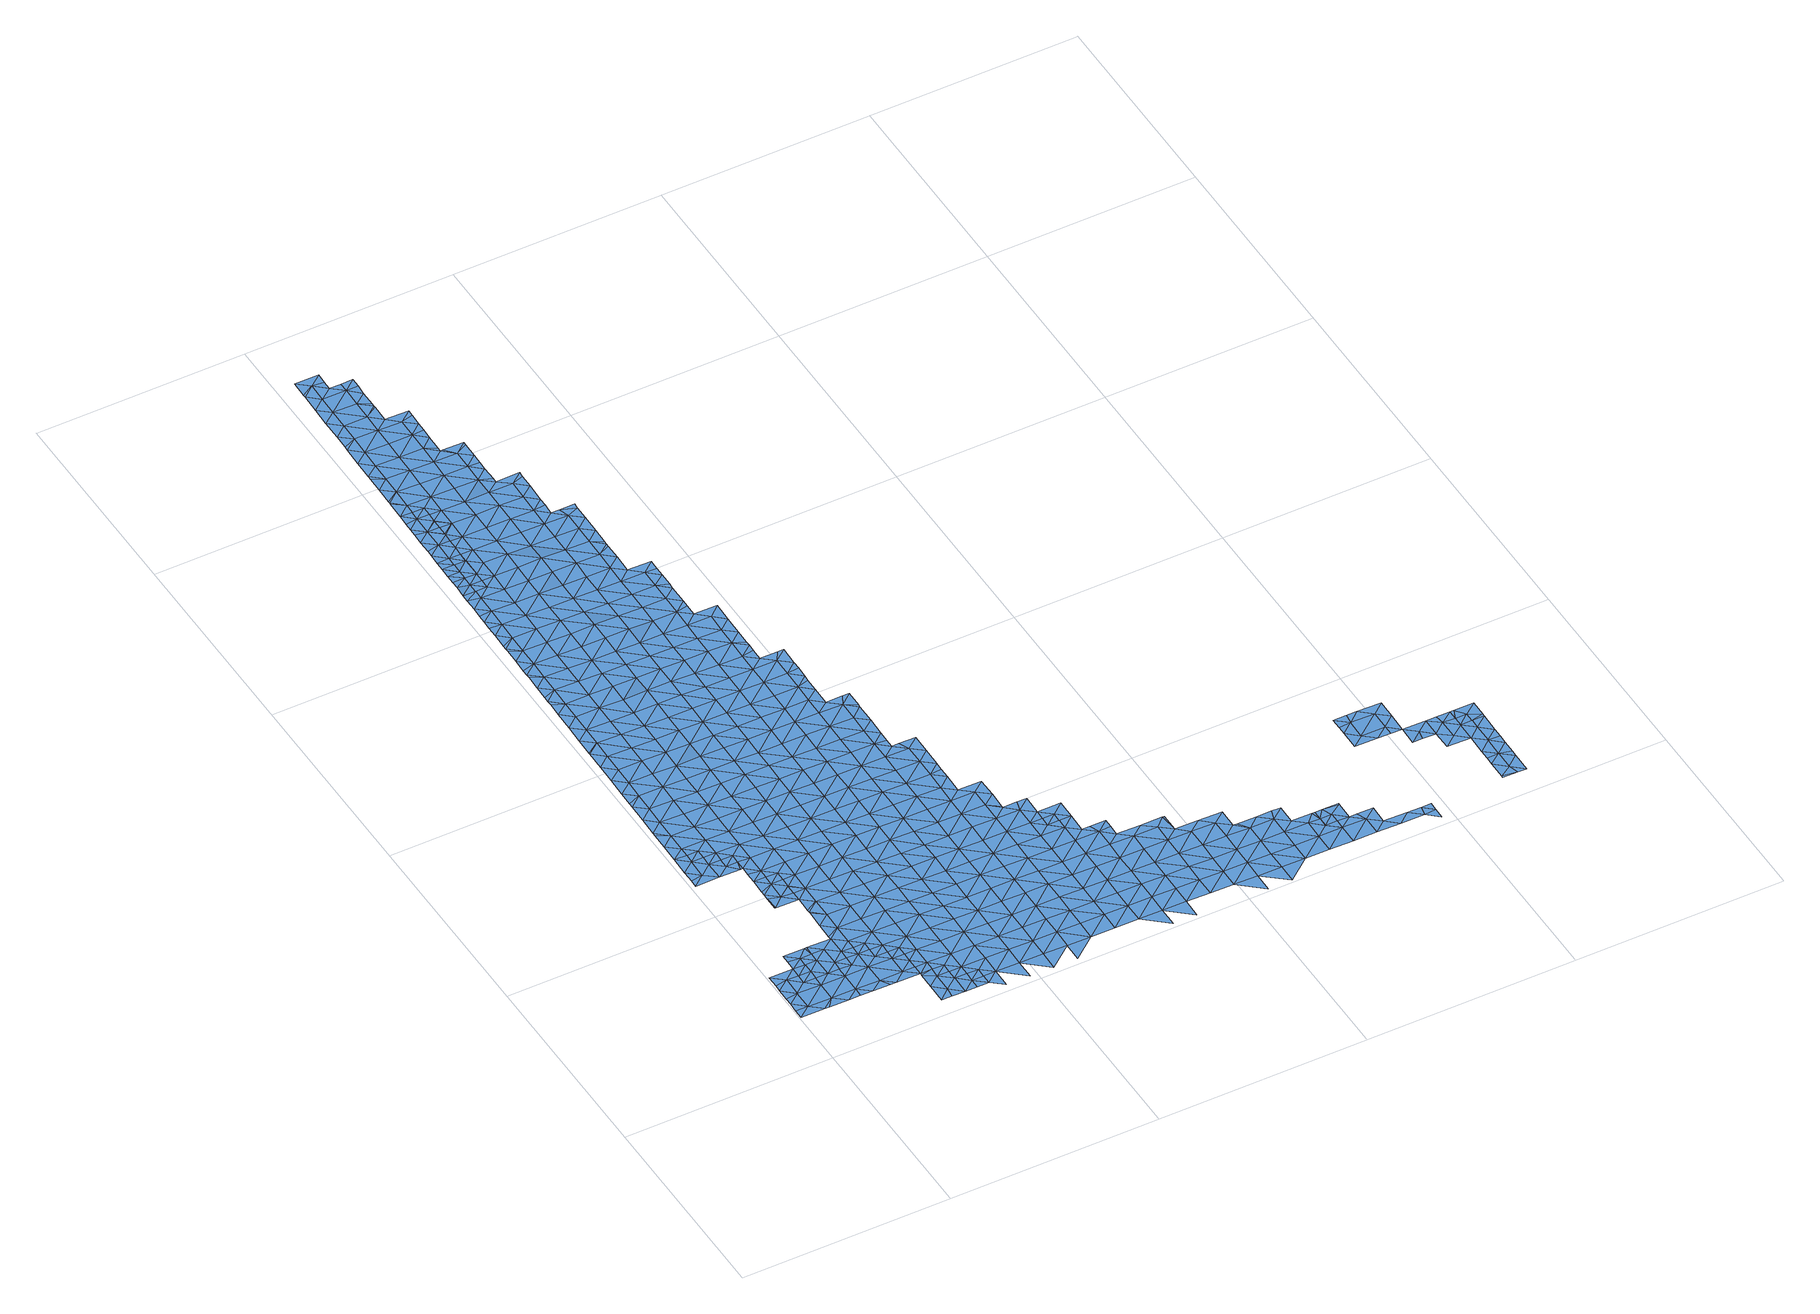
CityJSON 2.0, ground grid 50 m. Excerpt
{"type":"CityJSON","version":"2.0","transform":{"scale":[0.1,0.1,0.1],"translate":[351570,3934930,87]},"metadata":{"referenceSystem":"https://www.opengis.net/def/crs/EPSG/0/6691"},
"CityObjects":{
"waterbody1":{"type":"WaterBody","attributes":{"name":"3","class":"1140","function":"1","WaterBodyRiverFloodingRiskAttribute.description":"2","WaterBodyRiverFloodingRiskAttribute.rankOrg":"2","WaterBodyRiverFloodingRiskAttribute.adminType":"2","WaterBodyRiverFloodingRiskAttribute.scale":"L2"},"geometry":[{"type":"MultiSurface","lod":"1","boundaries":[[[0,1,2]],[[3,1,0]],[[2,4,5]],[[4,2,1]],[[3,6,1]],[[7,4,1]],[[7,1,6]],[[8,7,6]],[[8,6,9]],[[10,11,7]],[[8,10,7]],[[10,12,11]],[[9,13,8]],[[14,15,16]],[[10,17,12]],[[18,19,8]],[[8,13,18]],[[10,8,19]],[[16,20,14]],[[21,22,15]],[[22,21,23]],[[21,15,14]],[[17,10,19]],[[20,24,14]],[[21,25,23]],[[26,23,25]],[[27,21,14]],[[19,28,17]],[[29,30,26]],[[27,14,24]],[[28,19,31]],[[32,33,34]],[[17,35,36]],[[24,32,34]],[[33,37,34]],[[26,25,29]],[[30,38,39]],[[29,38,30]],[[40,36,35]],[[17,28,35]],[[27,24,34]],[[31,41,28]],[[37,42,34]],[[43,39,38]],[[44,45,46]],[[25,21,47]],[[40,48,49]],[[47,21,27]],[[49,48,50]],[[46,45,51]],[[40,35,48]],[[25,52,29]],[[53,54,50]],[[45,44,55]],[[28,56,35]],[[57,43,58]],[[59,60,61]],[[48,53,50]],[[43,38,58]],[[56,28,41]],[[61,62,59]],[[63,25,47]],[[64,65,57]],[[66,34,42]],[[59,62,67]],[[56,41,60]],[[68,51,45]],[[69,51,68]],[[70,54,53]],[[29,71,38]],[[42,69,68]],[[64,57,58]],[[55,72,45]],[[27,34,66]],[[52,25,63]],[[52,71,29]],[[56,73,35]],[[56,60,59]],[[74,75,76]],[[38,71,58]],[[74,70,75]],[[76,75,77]],[[64,78,65]],[[66,42,68]],[[67,79,59]],[[65,78,80]],[[70,53,75]],[[48,81,53]],[[47,27,82]],[[83,84,85]],[[86,68,45]],[[83,87,84]],[[88,89,80]],[[48,35,81]],[[82,27,66]],[[90,45,72]],[[84,87,91]],[[92,77,93]],[[94,56,59]],[[89,88,95]],[[77,75,93]],[[58,96,64]],[[72,92,93]],[[84,97,85]],[[90,86,45]],[[88,80,78]],[[35,73,81]],[[53,98,75]],[[99,52,63]],[[100,97,79]],[[94,59,79]],[[100,85,97]],[[101,47,82]],[[102,103,95]],[[90,72,93]],[[64,96,78]],[[91,104,84]],[[63,47,99]],[[88,102,95]],[[58,71,105]],[[66,68,86]],[[106,82,66]],[[98,53,81]],[[99,47,101]],[[56,107,73]],[[96,58,105]],[[108,88,78]],[[52,109,71]],[[79,97,94]],[[102,110,103]],[[104,111,84]],[[96,108,78]],[[112,113,114]],[[115,81,73]],[[116,113,104]],[[117,103,110]],[[116,114,113]],[[56,94,118]],[[106,66,86]],[[119,101,82]],[[75,98,120]],[[121,102,88]],[[93,75,122]],[[109,52,99]],[[93,123,90]],[[124,125,117]],[[97,84,111]],[[109,126,71]],[[107,115,73]],[[113,111,104]],[[108,121,88]],[[97,127,94]],[[124,128,125]],[[56,118,107]],[[124,117,110]],[[75,120,122]],[[90,123,86]],[[129,82,106]],[[130,96,105]],[[112,131,113]],[[132,110,102]],[[105,71,133]],[[134,135,136]],[[98,81,115]],[[119,82,129]],[[136,128,134]],[[99,101,119]],[[97,111,127]],[[127,137,94]],[[93,122,123]],[[94,138,118]],[[86,139,106]],[[98,140,120]],[[128,124,134]],[[141,109,99]],[[132,124,110]],[[123,139,86]],[[71,126,133]],[[96,130,108]],[[142,102,121]],[[137,138,94]],[[143,144,145]],[[135,146,147]],[[148,140,98]],[[118,138,107]],[[149,113,131]],[[148,98,115]],[[113,150,111]],[[151,145,144]],[[146,135,134]],[[152,129,106]],[[153,121,108]],[[154,99,119]],[[131,151,144]],[[132,102,142]],[[155,134,124]],[[156,147,146]],[[139,157,106]],[[105,133,130]],[[158,159,156]],[[149,150,113]],[[109,160,126]],[[161,115,107]],[[144,149,131]],[[162,127,111]],[[157,152,106]],[[159,158,163]],[[141,99,154]],[[141,160,109]],[[158,156,146]],[[164,119,129]],[[122,120,165]],[[122,166,123]],[[126,160,133]],[[150,162,111]],[[121,167,142]],[[155,124,132]],[[108,130,153]],[[153,167,121]],[[166,139,123]],[[161,107,138]],[[155,168,134]],[[120,140,165]],[[169,170,171]],[[169,163,158]],[[115,172,148]],[[171,163,169]],[[146,134,168]],[[170,173,174]],[[137,127,162]],[[133,175,130]],[[172,140,148]],[[169,173,170]],[[176,177,144]],[[178,115,161]],[[144,179,149]],[[164,129,152]],[[154,119,164]],[[162,180,137]],[[122,165,166]],[[181,141,154]],[[132,142,182]],[[183,174,173]],[[139,184,157]],[[185,153,130]],[[158,146,186]],[[179,150,149]],[[182,142,167]],[[138,137,180]],[[187,188,183]],[[189,155,132]],[[190,161,138]],[[133,160,191]],[[186,146,168]],[[172,115,178]],[[192,169,158]],[[193,165,140]],[[173,187,183]],[[187,194,188]],[[195,181,154]],[[181,160,141]],[[175,133,191]],[[139,166,196]],[[179,144,177]],[[197,162,150]],[[154,164,195]],[[198,132,182]],[[199,200,194]],[[201,168,155]],[[202,158,186]],[[152,157,184]],[[199,203,200]],[[179,197,150]],[[193,140,172]],[[138,180,190]],[[139,196,184]],[[167,153,185]],[[199,194,187]],[[189,132,198]],[[160,204,191]],[[189,201,155]],[[130,175,185]],[[192,205,169]],[[181,204,160]],[[178,161,206]],[[158,202,192]],[[167,207,182]],[[173,205,187]],[[203,208,209]],[[206,161,190]],[[199,208,203]],[[168,210,186]],[[173,169,205]],[[206,211,178]],[[212,207,167]],[[165,193,213]],[[166,165,214]],[[209,215,216]],[[152,184,217]],[[164,152,218]],[[191,219,175]],[[220,179,177]],[[172,178,211]],[[221,193,172]],[[167,185,212]],[[222,162,197]],[[196,166,214]],[[187,223,199]],[[224,225,177]],[[218,152,217]],[[226,181,195]],[[180,162,227]],[[165,213,214]],[[215,209,208]],[[205,223,187]],[[196,228,184]],[[214,228,196]],[[229,185,175]],[[202,186,210]],[[220,197,179]],[[195,164,226]],[[190,180,227]],[[230,189,198]],[[231,206,190]],[[191,204,232]],[[233,208,199]],[[168,201,210]],[[162,222,227]],[[198,182,234]],[[221,172,211]],[[210,235,202]],[[226,164,218]],[[202,236,192]],[[237,204,181]],[[238,239,240]],[[240,241,242]],[[219,191,232]],[[229,212,185]],[[193,243,213]],[[234,182,207]],[[208,244,215]],[[230,201,189]],[[220,177,225]],[[235,236,202]],[[226,237,181]],[[238,240,242]],[[245,205,192]],[[220,246,197]],[[247,193,221]],[[197,248,222]],[[249,244,208]],[[190,227,231]],[[199,223,233]],[[250,184,228]],[[251,239,238]],[[230,198,234]],[[252,232,204]],[[253,210,201]],[[217,184,254]],[[175,219,229]],[[246,248,197]],[[236,245,192]],[[248,227,222]],[[245,223,205]],[[237,255,204]],[[211,206,256]],[[242,257,238]],[[243,193,247]],[[243,258,213]],[[256,206,231]],[[230,253,201]],[[218,217,254]],[[214,258,228]],[[255,252,204]],[[208,233,249]],[[184,250,254]],[[207,212,259]],[[214,213,258]],[[257,260,238]],[[212,229,259]],[[259,261,207]],[[251,238,260]],[[225,224,262]],[[249,263,244]],[[210,264,235]],[[265,237,226]],[[248,266,227]],[[227,267,231]],[[263,257,268]],[[219,232,252]],[[211,256,269]],[[221,211,270]],[[234,207,261]],[[268,244,263]],[[258,271,228]],[[219,272,229]],[[218,254,273]],[[226,218,265]],[[274,230,234]],[[275,246,220]],[[247,221,270]],[[260,257,276]],[[277,223,245]],[[278,276,257]],[[279,249,233]],[[210,253,280]],[[220,225,281]],[[211,269,270]],[[265,218,273]],[[233,223,282]],[[237,283,255]],[[278,257,263]],[[274,253,230]],[[250,228,284]],[[285,259,229]],[[265,283,237]],[[286,234,261]],[[267,287,231]],[[287,269,256]],[[219,252,272]],[[225,262,281]],[[210,280,264]],[[288,248,246]],[[243,247,289]],[[236,290,245]],[[227,266,267]],[[223,277,282]],[[291,263,249]],[[289,247,270]],[[236,235,290]],[[278,292,276]],[[293,294,295]],[[296,258,243]],[[256,231,287]],[[228,271,284]],[[285,261,259]],[[289,297,243]],[[274,234,286]],[[298,252,255]],[[299,276,292]],[[254,250,300]],[[301,229,272]],[[254,302,273]],[[290,235,264]],[[294,293,303]],[[279,233,282]],[[304,299,292]],[[253,305,280]],[[220,281,275]],[[306,266,248]],[[293,295,307]],[[297,296,243]],[[245,308,277]],[[309,310,303]],[[274,305,253]],[[300,250,284]],[[311,278,263]],[[269,312,270]],[[293,309,303]],[[313,314,315]],[[310,309,316]],[[252,298,272]],[[313,304,292]],[[315,304,313]],[[229,301,285]],[[288,246,275]],[[255,283,317]],[[262,318,281]],[[291,249,279]],[[291,311,263]],[[312,289,270]],[[319,320,314]],[[285,321,261]],[[308,245,290]],[[271,258,296]],[[277,322,282]],[[262,323,318]],[[324,269,287]],[[305,325,280]],[[307,326,293]],[[302,254,300]],[[280,327,264]],[[278,311,292]],[[328,283,265]],[[266,329,267]],[[298,255,317]],[[319,330,331]],[[286,261,321]],[[272,332,301]],[[325,327,280]],[[319,314,313]],[[331,320,319]],[[265,273,328]],[[333,334,335]],[[336,274,286]],[[298,332,272]],[[333,316,334]],[[337,297,289]],[[248,288,306]],[[338,313,292]],[[316,309,334]],[[339,330,319]],[[340,279,282]],[[318,341,281]],[[269,324,312]],[[342,309,293]],[[277,308,322]],[[322,343,282]],[[284,344,300]],[[273,302,328]],[[345,326,346]],[[347,336,286]],[[271,296,348]],[[336,305,274]],[[284,271,344]],[[335,349,350]],[[342,293,326]],[[351,285,301]],[[290,264,327]],[[352,288,275]],[[345,339,319]],[[346,339,345]],[[347,286,321]],[[329,266,306]],[[287,267,329]],[[353,324,287]],[[335,334,349]],[[275,281,352]],[[337,289,312]],[[338,292,311]],[[297,354,296]],[[355,319,313]],[[329,356,287]],[[271,348,344]],[[357,358,350]],[[359,283,328]],[[349,357,350]],[[342,360,309]],[[309,361,334]],[[308,290,362]],[[342,326,345]],[[317,283,363]],[[340,282,343]],[[305,364,325]],[[340,365,279]],[[301,332,366]],[[281,341,352]],[[365,311,291]],[[308,367,322]],[[355,345,319]],[[336,364,305]],[[324,353,312]],[[360,361,309]],[[290,327,362]],[[354,297,337]],[[362,367,308]],[[288,368,306]],[[369,313,338]],[[363,283,359]],[[370,348,296]],[[291,279,365]],[[351,301,366]],[[321,285,351]],[[334,361,349]],[[371,332,298]],[[300,344,372]],[[302,300,373]],[[374,368,288]],[[375,376,377]],[[321,378,347]],[[298,317,379]],[[375,358,376]],[[374,288,352]],[[351,378,321]],[[306,368,329]],[[355,313,369]],[[370,344,348]],[[287,356,353]],[[380,342,345]],[[318,381,341]],[[358,357,376]],[[328,302,373]],[[311,382,338]],[[300,372,373]],[[365,382,311]],[[383,384,377]],[[296,354,385]],[[317,363,379]],[[355,380,345]],[[361,386,349]],[[387,388,312]],[[327,389,362]],[[390,322,367]],[[370,296,385]],[[347,391,336]],[[392,356,329]],[[325,364,393]],[[327,325,389]],[[394,354,337]],[[377,376,383]],[[359,328,395]],[[357,349,386]],[[343,322,396]],[[371,298,379]],[[343,397,340]],[[366,332,371]],[[312,353,387]],[[398,360,342]],[[337,312,388]],[[382,399,338]],[[400,401,384]],[[402,363,359]],[[381,318,403]],[[380,404,342]],[[352,341,381]],[[405,351,366]],[[406,374,352]],[[328,373,395]],[[396,322,390]],[[336,391,364]],[[325,393,389]],[[362,407,367]],[[347,378,408]],[[409,329,368]],[[356,392,353]],[[372,344,410]],[[404,398,342]],[[384,383,400]],[[411,355,369]],[[402,379,363]],[[410,344,370]],[[412,359,395]],[[369,338,413]],[[354,414,385]],[[391,347,408]],[[415,393,364]],[[410,416,372]],[[417,366,371]],[[400,418,401]],[[419,378,351]],[[420,368,374]],[[421,390,367]],[[357,386,422]],[[376,357,423]],[[365,340,397]],[[424,382,365]],[[407,362,389]],[[413,338,399]],[[329,409,392]],[[411,380,355]],[[391,415,364]],[[343,396,397]],[[373,372,416]],[[352,381,406]],[[425,401,418]],[[361,360,398]],[[337,388,394]],[[426,386,361]],[[402,359,412]],[[385,414,370]],[[383,376,423]],[[419,408,378]],[[357,422,423]],[[427,371,379]],[[416,428,373]],[[366,417,405]],[[373,429,395]],[[402,430,379]],[[420,374,406]],[[431,425,432]],[[411,369,413]],[[403,433,381]],[[424,365,397]],[[367,407,421]],[[420,434,368]],[[354,394,414]],[[435,431,432]],[[425,418,432]],[[353,392,436]],[[437,404,380]],[[400,383,438]],[[387,353,439]],[[424,440,382]],[[387,441,388]],[[419,351,405]],[[414,442,370]],[[411,443,380]],[[438,383,423]],[[444,433,403]],[[361,398,426]],[[409,368,434]],[[445,391,408]],[[446,392,409]],[[439,353,436]],[[371,447,417]],[[440,448,382]],[[410,370,442]],[[396,449,397]],[[443,437,380]],[[393,415,450]],[[437,398,404]],[[389,393,451]],[[388,441,394]],[[412,395,429]],[[390,421,452]],[[396,390,449]],[[427,379,430]],[[427,447,371]],[[373,428,429]],[[399,382,448]],[[453,445,408]],[[445,415,391]],[[442,454,410]],[[410,455,416]],[[406,381,433]],[[417,447,405]],[[407,389,451]],[[432,418,456]],[[386,426,457]],[[453,408,419]],[[422,386,458]],[[449,390,452]],[[459,424,397]],[[400,438,460]],[[393,450,451]],[[441,387,439]],[[418,400,461]],[[462,420,406]],[[413,399,448]],[[463,411,413]],[[392,464,436]],[[435,432,465]],[[433,466,406]],[[467,426,398]],[[423,468,438]],[[402,412,469]],[[409,434,446]],[[423,422,458]],[[446,464,392]],[[416,455,428]],[[470,432,456]],[[469,412,429]],[[386,457,458]],[[471,450,415]],[[437,467,398]],[[400,460,461]],[[472,468,423]],[[421,407,473]],[[474,452,421]],[[469,475,402]],[[456,418,461]],[[465,432,470]],[[476,457,426]],[[477,439,436]],[[447,478,405]],[[473,407,451]],[[405,479,419]],[[480,427,430]],[[481,443,411]],[[445,471,415]],[[459,397,449]],[[482,440,424]],[[483,394,441]],[[463,413,448]],[[442,414,484]],[[410,454,455]],[[419,485,453]],[[429,428,486]],[[487,438,468]],[[478,479,405]],[[414,394,488]],[[450,489,451]],[[463,481,411]],[[490,486,428]],[[472,423,458]],[[461,491,456]],[[460,438,492]],[[462,406,466]],[[493,480,430]],[[462,494,420]],[[495,437,443]],[[430,402,493]],[[492,438,487]],[[442,496,454]],[[474,421,473]],[[497,447,427]],[[498,461,460]],[[449,452,499]],[[500,501,444]],[[477,436,464]],[[429,502,469]],[[471,503,450]],[[444,504,433]],[[505,445,453]],[[506,441,439]],[[507,429,486]],[[508,457,476]],[[509,498,460]],[[434,420,494]],[[394,483,488]],[[434,510,446]],[[509,460,492]],[[493,402,475]],[[424,459,511]],[[484,414,488]],[[512,426,467]],[[442,484,496]],[[513,495,443]],[[419,479,485]],[[497,427,480]],[[514,453,485]],[[458,457,515]],[[499,516,449]],[[481,513,443]],[[476,426,512]],[[501,504,444]],[[450,503,489]],[[428,455,490]],[[429,507,502]],[[457,508,515]],[[517,451,489]],[[441,518,483]],[[519,475,469]],[[482,424,511]],[[520,491,461]],[[505,453,514]],[[521,522,437]],[[473,451,523]],[[472,524,468]],[[502,519,469]],[[454,525,455]],[[521,437,495]],[[526,478,447]],[[459,449,516]],[[490,527,486]],[[528,454,496]],[[529,439,477]],[[499,452,530]],[[531,532,458]],[[458,532,472]],[[533,471,445]],[[451,517,523]],[[463,448,534]],[[452,474,530]],[[531,458,515]],[[535,520,461]],[[536,476,512]],[[537,474,473]],[[538,534,448]],[[467,437,522]],[[535,461,498]],[[539,447,497]],[[448,440,538]],[[540,445,505]],[[541,511,459]],[[516,542,459]],[[543,488,483]],[[454,528,525]],[[544,481,463]],[[534,545,463]],[[510,434,494]],[[533,445,540]],[[546,483,518]],[[526,447,539]],[[506,439,529]],[[545,544,463]],[[441,506,518]],[[538,440,482]],[[532,547,472]],[[548,484,488]],[[519,549,475]],[[550,551,467]],[[552,480,493]],[[467,551,512]],[[512,553,536]],[[473,523,537]],[[550,467,522]],[[466,433,554]],[[475,549,493]],[[555,485,479]],[[547,524,472]],[[464,446,556]],[[483,546,543]],[[541,459,542]],[[490,455,557]],[[490,558,527]],[[559,478,526]],[[471,560,503]],[[455,525,557]],[[561,562,474]],[[563,489,503]],[[554,433,504]],[[474,562,530]],[[462,466,554]],[[560,471,533]],[[479,478,564]],[[543,548,488]],[[474,537,561]],[[565,511,541]],[[556,446,510]],[[544,566,481]],[[564,478,559]],[[551,567,512]],[[481,566,513]],[[568,511,565]],[[569,495,513]],[[529,477,570]],[[567,553,512]],[[506,571,518]],[[482,511,568]],[[554,572,462]],[[573,555,479]],[[493,549,574]],[[462,575,494]],[[558,490,557]],[[534,538,576]],[[477,464,577]],[[560,563,503]],[[493,578,552]],[[499,530,579]],[[578,493,574]],[[580,538,482]],[[573,479,564]],[[581,579,530]],[[572,575,462]],[[575,510,494]],[[581,530,562]],[[582,583,529]],[[577,464,556]],[[584,504,501]],[[585,569,513]],[[529,570,582]],[[585,513,566]],[[506,529,583]],[[570,477,577]],[[586,576,538]],[[482,568,580]],[[570,577,587]],[[588,571,506]],[[580,586,538]],[[583,588,506]],[[589,556,510]],[[501,590,591]],[[592,587,577]],[[576,586,593]],[[584,501,591]],[[594,572,554]],[[595,510,575]],[[577,556,596]],[[554,504,594]],[[597,592,577]],[[594,504,584]],[[589,510,595]],[[596,556,589]],[[577,596,597]],[[572,598,575]],[[599,584,591]],[[600,595,575]],[[596,589,601]],[[572,594,602]],[[603,589,595]],[[584,599,594]],[[572,602,598]],[[600,603,595]],[[599,591,604]],[[605,602,594]],[[600,575,598]],[[601,589,606]],[[607,589,603]],[[599,605,594]],[[589,607,606]],[[608,598,602]],[[608,600,598]],[[609,599,604]],[[602,605,610]],[[603,600,611]],[[612,609,604]],[[608,602,610]],[[599,609,605]],[[600,613,611]],[[605,614,610]],[[613,600,608]],[[609,614,605]],[[615,609,612]],[[613,608,616]],[[617,618,612]],[[619,616,608]],[[610,614,620]],[[608,610,619]],[[611,613,621]],[[616,621,613]],[[618,615,612]],[[619,610,620]],[[609,622,614]],[[623,621,616]],[[619,624,616]],[[620,614,622]],[[609,615,622]],[[620,625,619]],[[626,615,618]],[[627,625,620]],[[627,620,622]],[[619,625,624]],[[618,628,626]],[[629,630,615]],[[615,626,629]],[[622,615,630]],[[625,631,624]],[[627,632,625]],[[630,633,622]],[[628,634,626]],[[627,622,633]],[[632,631,625]],[[634,629,626]],[[627,633,632]],[[632,633,635]],[[629,636,630]],[[637,635,633]],[[629,634,636]],[[630,636,638]],[[633,630,639]],[[630,638,639]],[[637,633,639]],[[636,634,640]],[[637,639,641]],[[638,636,640]],[[634,642,640]],[[639,638,643]],[[640,644,638]],[[641,639,645]],[[643,638,644]],[[639,643,645]],[[642,646,640]],[[647,646,642]],[[644,640,648]],[[643,644,649]],[[648,650,644]],[[650,649,644]],[[648,640,646]],[[648,646,651]],[[649,650,652]],[[653,651,646]],[[654,646,647]],[[653,646,655]],[[646,654,655]],[[647,656,654]],[[654,657,655]],[[654,656,658]],[[654,659,657]],[[658,656,660]],[[654,658,659]],[[660,661,658]],[[662,661,660]],[[662,663,661]],[[664,663,662]],[[665,664,662]],[[666,663,664]]]}]},
"waterbody2":{"type":"WaterBody","attributes":{"name":"3","class":"1140","function":"1","WaterBodyRiverFloodingRiskAttribute.description":"2","WaterBodyRiverFloodingRiskAttribute.rankOrg":"1","WaterBodyRiverFloodingRiskAttribute.adminType":"2","WaterBodyRiverFloodingRiskAttribute.scale":"L2"},"geometry":[{"type":"MultiSurface","lod":"1","boundaries":[[[5,667,668]],[[669,11,12]],[[11,669,667]],[[11,667,7]],[[4,7,667]],[[667,669,670]],[[670,668,667]],[[5,4,667]]]}]},
"waterbody3":{"type":"WaterBody","attributes":{"name":"3","class":"1140","function":"1","WaterBodyRiverFloodingRiskAttribute.description":"2","WaterBodyRiverFloodingRiskAttribute.rankOrg":"1","WaterBodyRiverFloodingRiskAttribute.adminType":"2","WaterBodyRiverFloodingRiskAttribute.scale":"L2"},"geometry":[{"type":"MultiSurface","lod":"1","boundaries":[[[671,672,673]],[[673,672,674]],[[673,675,676]],[[675,673,674]],[[677,678,679]],[[680,678,677]],[[678,680,681]],[[682,683,684]],[[685,686,687]],[[686,685,672]],[[685,688,672]],[[100,79,689]],[[677,679,690]],[[18,13,691]],[[690,679,692]],[[687,686,682]],[[6,3,693]],[[13,694,671]],[[61,691,62]],[[67,62,689]],[[673,695,671]],[[85,100,689]],[[695,673,676]],[[67,689,79]],[[671,694,672]],[[41,31,60]],[[676,87,695]],[[83,695,87]],[[85,695,83]],[[695,85,689]],[[695,689,671]],[[671,689,62]],[[31,691,60]],[[691,671,62]],[[691,13,671]],[[13,9,694]],[[9,6,694]],[[6,693,694]],[[694,693,686]],[[686,693,683]],[[683,693,678]],[[693,0,678]],[[3,0,693]],[[0,2,679]],[[2,5,679]],[[61,60,691]],[[674,672,688]],[[694,686,672]],[[682,686,683]],[[696,684,683]],[[683,681,696]],[[678,681,683]],[[0,679,678]],[[5,692,679]],[[19,18,691]],[[31,19,691]]]}]},
"waterbody4":{"type":"WaterBody","attributes":{"name":"3","class":"1140","function":"1","WaterBodyRiverFloodingRiskAttribute.description":"2","WaterBodyRiverFloodingRiskAttribute.rankOrg":"1","WaterBodyRiverFloodingRiskAttribute.adminType":"2","WaterBodyRiverFloodingRiskAttribute.scale":"L2"},"geometry":[{"type":"MultiSurface","lod":"1","boundaries":[[[37,697,42]],[[698,33,699]],[[32,699,33]],[[700,701,698]],[[37,33,697]],[[701,697,33]],[[698,701,33]],[[702,51,69]],[[700,698,703]],[[69,42,697]],[[69,697,702]],[[703,698,704]],[[20,16,699]],[[32,24,699]],[[20,699,24]],[[701,702,697]],[[698,699,704]],[[704,699,16]]]}]},
"waterbody5":{"type":"WaterBody","attributes":{"name":"3","class":"1140","function":"1","WaterBodyRiverFloodingRiskAttribute.description":"2","WaterBodyRiverFloodingRiskAttribute.rankOrg":"1","WaterBodyRiverFloodingRiskAttribute.adminType":"2","WaterBodyRiverFloodingRiskAttribute.scale":"L2"},"geometry":[{"type":"MultiSurface","lod":"1","boundaries":[[[92,705,77]],[[74,706,70]],[[707,70,706]],[[74,76,706]],[[708,706,709]],[[44,710,705]],[[710,709,705]],[[707,708,711]],[[706,708,707]],[[76,77,706]],[[705,706,77]],[[705,709,706]],[[72,55,705]],[[72,705,92]],[[55,44,705]]]}]},
"waterbody6":{"type":"WaterBody","attributes":{"name":"3","class":"1140","function":"1","WaterBodyRiverFloodingRiskAttribute.description":"2","WaterBodyRiverFloodingRiskAttribute.rankOrg":"1","WaterBodyRiverFloodingRiskAttribute.adminType":"2","WaterBodyRiverFloodingRiskAttribute.scale":"L2"},"geometry":[{"type":"MultiSurface","lod":"1","boundaries":[[[712,713,714]],[[114,714,713]],[[715,714,114]],[[114,116,715]],[[716,714,715]],[[104,91,715]],[[151,131,717]],[[116,104,715]],[[713,717,114]],[[718,712,714]],[[718,714,716]],[[112,114,717]],[[719,716,715]],[[91,719,715]],[[717,131,112]],[[719,91,87]],[[713,720,717]],[[720,145,717]],[[151,717,145]]]}]},
"waterbody7":{"type":"WaterBody","attributes":{"name":"3","class":"1140","function":"1","WaterBodyRiverFloodingRiskAttribute.description":"2","WaterBodyRiverFloodingRiskAttribute.rankOrg":"1","WaterBodyRiverFloodingRiskAttribute.adminType":"2","WaterBodyRiverFloodingRiskAttribute.scale":"L2"},"geometry":[{"type":"MultiSurface","lod":"1","boundaries":[[[241,721,242]],[[268,257,722]],[[257,242,722]],[[242,721,722]],[[215,244,722]],[[722,216,215]],[[722,721,216]],[[268,722,244]]]}]},
"waterbody8":{"type":"WaterBody","attributes":{"name":"3","class":"1140","function":"1","WaterBodyRiverFloodingRiskAttribute.description":"2","WaterBodyRiverFloodingRiskAttribute.rankOrg":"1","WaterBodyRiverFloodingRiskAttribute.adminType":"2","WaterBodyRiverFloodingRiskAttribute.scale":"L2"},"geometry":[{"type":"MultiSurface","lod":"1","boundaries":[[[251,260,723]],[[251,724,239]],[[276,299,260]],[[723,260,299]],[[314,725,726]],[[251,723,724]],[[304,726,723]],[[315,726,304]],[[314,726,315]],[[320,725,314]],[[331,725,320]],[[331,330,725]],[[330,339,725]],[[339,727,725]],[[346,727,339]],[[346,326,727]],[[727,728,725]],[[299,304,723]],[[729,725,728]],[[730,728,727]],[[326,307,727]],[[295,730,727]],[[307,295,727]],[[726,725,731]],[[725,729,731]],[[726,732,723]],[[733,732,726]],[[724,723,732]],[[731,733,726]]]}]},
"waterbody9":{"type":"WaterBody","attributes":{"name":"3","class":"1140","function":"1","WaterBodyRiverFloodingRiskAttribute.description":"2","WaterBodyRiverFloodingRiskAttribute.rankOrg":"3","WaterBodyRiverFloodingRiskAttribute.adminType":"2","WaterBodyRiverFloodingRiskAttribute.scale":"L2"},"geometry":[{"type":"MultiSurface","lod":"1","boundaries":[[[734,735,583]],[[583,582,734]],[[582,587,734]],[[597,735,734]],[[592,597,734]],[[587,592,734]],[[570,587,582]]]}]},
"waterbody10":{"type":"WaterBody","attributes":{"name":"3","class":"1140","function":"1","WaterBodyRiverFloodingRiskAttribute.description":"2","WaterBodyRiverFloodingRiskAttribute.rankOrg":"3","WaterBodyRiverFloodingRiskAttribute.adminType":"2","WaterBodyRiverFloodingRiskAttribute.scale":"L2"},"geometry":[{"type":"MultiSurface","lod":"1","boundaries":[[[653,736,651]],[[653,655,736]],[[648,651,650]],[[650,651,736]],[[737,736,655]],[[738,739,737]],[[736,737,739]],[[736,739,650]],[[650,739,652]]]}]},
"waterbody11":{"type":"WaterBody","attributes":{"name":"3","class":"1140","function":"1","WaterBodyRiverFloodingRiskAttribute.description":"2","WaterBodyRiverFloodingRiskAttribute.rankOrg":"2","WaterBodyRiverFloodingRiskAttribute.adminType":"2","WaterBodyRiverFloodingRiskAttribute.scale":"L2"},"geometry":[{"type":"MultiSurface","lod":"1","boundaries":[[[740,741,742]],[[743,740,744]],[[745,746,747]],[[740,743,741]],[[747,748,745]],[[749,740,750]],[[750,747,749]],[[751,749,747]],[[752,749,751]],[[744,749,752]],[[753,747,746]],[[747,750,748]],[[750,754,748]],[[750,742,754]],[[744,740,749]],[[740,742,750]],[[751,747,753]]]}]},
"waterbody12":{"type":"WaterBody","attributes":{"name":"3","class":"1140","function":"1","WaterBodyRiverFloodingRiskAttribute.description":"2","WaterBodyRiverFloodingRiskAttribute.rankOrg":"2","WaterBodyRiverFloodingRiskAttribute.adminType":"2","WaterBodyRiverFloodingRiskAttribute.scale":"L2"},"geometry":[{"type":"MultiSurface","lod":"1","boundaries":[[[755,756,757]],[[758,759,755]],[[756,760,757]],[[761,762,760]],[[763,764,765]],[[766,767,768]],[[765,769,770]],[[761,771,772]],[[769,773,770]],[[771,761,741]],[[741,761,774]],[[758,763,767]],[[774,761,760]],[[775,776,773]],[[773,776,770]],[[770,776,777]],[[777,778,770]],[[770,778,765]],[[779,765,778]],[[768,765,779]],[[767,765,768]],[[767,763,765]],[[774,760,756]],[[760,780,757]],[[780,758,757]],[[755,757,758]],[[781,774,756]],[[756,755,782]],[[783,781,756]],[[759,758,767]],[[764,769,765]],[[784,755,759]],[[784,759,785]],[[786,785,759]],[[772,762,761]],[[767,766,786]],[[759,767,786]],[[782,783,756]]]}]},
"waterbody13":{"type":"WaterBody","attributes":{"name":"3","class":"1140","function":"1","WaterBodyRiverFloodingRiskAttribute.description":"2","WaterBodyRiverFloodingRiskAttribute.rankOrg":"1","WaterBodyRiverFloodingRiskAttribute.adminType":"2","WaterBodyRiverFloodingRiskAttribute.scale":"L2"},"geometry":[{"type":"MultiSurface","lod":"1","boundaries":[[[787,788,789]],[[789,788,790]],[[790,784,785]],[[784,790,788]],[[784,788,755]],[[782,787,783]],[[788,787,782]],[[788,782,755]]]}]}
},
"vertices":[
[61,231,3],[90,254,3],[62,254,3],[90,231,3],[90,277,3],[62,278,3],[118,230,3],[118,277,3],[147,253,3],[146,230,3],[147,299,3],[119,300,3],[119,322,3],[175,229,3],[41,717,3],[13,740,3],[12,695,3],[176,321,3],[175,253,3],[176,276,3],[41,694,3],[42,763,3],[13,778,3],[14,787,3],[69,694,3],[42,810,3],[14,833,4],[98,716,3],[204,298,3],[43,856,4],[15,879,4],[204,275,3],[69,670,3],[68,647,3],[97,670,3],[205,344,3],[176,328,3],[96,647,3],[44,902,4],[15,889,4],[177,368,3],[232,275,3],[125,646,3],[16,925,4],[123,554,3],[152,576,3],[123,580,3],[98,762,3],[206,391,3],[178,411,3],[178,415,3],[124,600,3],[100,855,3],[206,437,3],[178,421,3],[152,554,3],[261,297,3],[17,972,4],[45,948,4],[260,251,3],[232,274,3],[231,252,3],[231,228,3],[99,809,3],[46,994,4],[17,1017,5],[153,669,3],[259,228,3],[153,622,3],[124,623,3],[179,460,3],[101,901,4],[180,553,3],[261,343,3],[179,483,3],[207,483,3],[179,506,3],[179,507,3],[46,1040,5],[288,227,3],[18,1064,5],[262,390,3],[154,715,3],[287,158,3],[315,158,3],[287,181,3],[209,621,3],[287,135,3],[47,1087,5],[18,1067,5],[209,575,3],[315,135,3],[180,530,3],[208,529,3],[317,250,3],[19,1111,5],[102,993,4],[316,204,3],[263,436,3],[156,808,3],[288,204,3],[155,761,3],[48,1133,5],[20,1156,5],[343,134,3],[101,947,4],[210,668,3],[318,342,3],[103,1039,4],[157,854,3],[49,1179,5],[372,157,3],[371,87,3],[371,111,3],[342,88,3],[319,389,3],[342,111,3],[20,1203,6],[317,296,3],[212,760,3],[264,482,3],[104,1086,4],[264,528,3],[265,574,3],[49,1225,5],[21,1235,6],[157,900,3],[372,203,3],[21,1249,6],[211,714,3],[159,992,3],[399,87,3],[105,1178,5],[158,946,3],[50,1272,6],[22,1295,6],[21,1262,6],[373,249,3],[374,295,3],[266,621,3],[320,481,3],[213,853,3],[105,1132,4],[426,17,3],[427,63,3],[398,40,3],[51,1318,6],[23,1332,6],[320,435,3],[428,110,3],[428,156,3],[399,64,3],[268,713,3],[160,1038,3],[212,807,3],[106,1225,5],[23,1341,6],[267,667,3],[52,1364,6],[23,1356,6],[214,899,4],[375,341,3],[429,202,3],[24,1388,6],[268,759,3],[321,528,3],[322,574,3],[160,1085,4],[107,1271,5],[52,1410,6],[24,1433,6],[24,1425,6],[376,434,3],[53,1456,6],[24,1441,6],[216,991,3],[483,16,3],[483,62,3],[376,388,3],[484,109,3],[430,248,3],[270,852,3],[161,1131,4],[25,1480,7],[323,666,3],[216,1037,4],[108,1317,5],[54,1503,6],[25,1504,7],[163,1224,4],[431,294,3],[215,945,5],[109,1409,5],[377,480,3],[26,1527,7],[269,806,3],[323,620,3],[485,155,3],[162,1177,4],[55,1549,7],[26,1546,7],[163,1270,4],[108,1363,5],[27,1572,7],[271,898,4],[110,1455,6],[431,340,3],[218,1130,5],[56,1595,7],[27,1601,7],[164,1316,4],[432,387,3],[217,1084,4],[378,527,3],[379,573,3],[56,1618,7],[27,1619,7],[324,712,3],[325,758,3],[272,990,3],[541,108,3],[433,433,3],[486,201,3],[111,1502,6],[539,15,3],[540,61,3],[326,805,3],[487,247,3],[379,619,3],[273,1036,3],[219,1223,4],[487,293,3],[271,944,4],[111,1548,6],[219,1176,6],[165,1362,5],[166,1408,5],[327,851,3],[57,1687,7],[29,1711,8],[28,1686,8],[28,1665,8],[57,1665,7],[434,526,3],[84,1618,7],[167,1454,5],[542,154,3],[434,479,3],[542,200,3],[112,1594,6],[380,665,3],[57,1710,8],[328,943,3],[220,1269,4],[381,711,3],[327,897,3],[488,339,3],[85,1664,7],[435,572,3],[274,1083,4],[85,1710,7],[274,1129,5],[597,60,3],[113,1640,7],[222,1361,6],[382,804,3],[543,246,3],[544,292,3],[85,1641,7],[489,386,3],[490,432,3],[436,618,3],[329,989,3],[382,757,3],[276,1222,4],[598,153,3],[86,1710,7],[167,1501,5],[114,1687,7],[169,1593,6],[221,1315,4],[598,107,3],[168,1547,6],[383,850,3],[437,664,3],[330,1082,4],[275,1175,6],[545,339,3],[599,199,3],[490,478,3],[222,1407,7],[170,1640,6],[114,1733,7],[61,1919,8],[33,1939,9],[32,1896,8],[492,571,3],[491,525,3],[385,943,3],[86,1733,7],[438,710,3],[330,1036,3],[438,756,3],[33,1942,9],[87,1756,7],[277,1268,4],[600,245,3],[61,1895,8],[223,1453,5],[62,1965,9],[33,1946,9],[170,1686,7],[546,431,3],[115,1779,7],[88,1802,8],[87,1780,7],[34,1988,9],[384,896,3],[653,59,3],[116,1825,7],[88,1803,8],[331,1128,4],[224,1500,5],[596,14,3],[545,385,3],[278,1314,4],[89,1895,8],[278,1360,6],[439,803,3],[601,292,3],[88,1848,8],[88,1826,8],[385,989,3],[34,2024,10],[62,2011,9],[34,2035,10],[333,1221,4],[547,477,3],[171,1732,7],[88,1849,8],[226,1592,7],[654,106,3],[118,1918,7],[225,1546,5],[493,663,3],[117,1871,7],[89,1872,8],[332,1174,4],[493,617,3],[63,2057,10],[35,2081,10],[387,1081,4],[655,152,3],[602,384,3],[548,524,3],[173,1824,7],[601,338,3],[64,2103,10],[36,2127,11],[440,849,3],[118,1964,8],[119,2010,9],[279,1406,6],[441,895,3],[333,1267,4],[226,1639,8],[386,1035,3],[280,1452,5],[656,245,3],[172,1778,7],[549,616,3],[442,988,3],[494,709,3],[495,755,3],[656,198,3],[36,2137,11],[65,2149,11],[37,2173,11],[388,1127,4],[441,942,3],[173,1870,7],[711,105,3],[227,1685,6],[66,2196,11],[37,2220,12],[549,570,3],[120,2056,9],[603,430,3],[604,476,3],[335,1359,5],[281,1499,5],[389,1220,4],[658,337,3],[334,1313,4],[604,523,3],[496,802,3],[281,1545,5],[282,1591,7],[175,1963,7],[228,1731,7],[66,2242,12],[38,2265,12],[497,894,3],[710,58,3],[174,1917,7],[444,1080,3],[712,151,3],[336,1405,5],[389,1173,4],[657,291,3],[550,662,3],[229,1823,9],[497,848,3],[229,1777,7],[605,569,3],[390,1266,4],[551,708,3],[443,1034,3],[67,2288,12],[444,1126,4],[712,197,3],[337,1451,5],[121,2102,10],[121,2148,11],[283,1638,7],[39,2312,12],[176,2009,8],[499,987,3],[552,754,3],[552,801,3],[498,941,3],[39,2318,12],[68,2335,12],[767,104,3],[713,244,3],[40,2358,12],[659,383,3],[231,1916,7],[122,2195,11],[660,429,3],[284,1684,6],[660,475,3],[606,615,3],[230,1869,9],[767,57,3],[446,1219,4],[714,290,3],[500,1033,3],[284,1730,6],[338,1544,5],[391,1312,4],[392,1358,5],[337,1498,5],[445,1172,4],[607,661,3],[608,707,3],[96,2311,12],[177,2055,9],[177,2102,10],[339,1590,6],[123,2241,11],[124,2287,12],[769,196,3],[285,1776,7],[715,336,3],[97,2357,12],[768,150,3],[232,1962,7],[150,2171,11],[553,847,3],[96,2331,12],[447,1265,4],[178,2148,10],[392,1405,5],[393,1451,5],[554,893,3],[205,2032,8],[715,382,3],[500,1079,4],[501,1125,4],[527,963,3],[286,1822,8],[340,1683,6],[661,522,3],[634,591,3],[473,1149,4],[580,777,3],[151,2213,11],[662,568,3],[420,1335,5],[608,754,3],[123,2310,12],[151,2218,11],[555,940,3],[770,243,3],[259,1892,8],[635,638,3],[528,1009,3],[151,2263,11],[366,1521,5],[823,10,3],[823,56,3],[581,824,3],[448,1311,4],[824,103,3],[474,1195,4],[717,474,3],[580,797,3],[205,2042,9],[151,2225,11],[771,289,3],[340,1637,6],[232,2008,8],[287,1868,9],[473,1176,4],[205,2078,9],[367,1566,6],[420,1363,5],[689,498,3],[582,869,3],[152,2310,12],[259,1903,8],[259,1939,7],[421,1381,5],[207,2170,10],[636,684,3],[529,1056,3],[597,777,3],[635,663,3],[716,428,3],[394,1497,5],[206,2103,10],[206,2124,10],[474,1242,4],[313,1753,6],[152,2287,12],[211,2032,8],[421,1427,5],[341,1729,6],[528,1041,3],[474,1207,4],[367,1613,6],[367,1604,6],[690,545,3],[314,1799,7],[314,1779,7],[689,501,3],[207,2154,10],[690,590,3],[582,916,3],[260,1961,7],[260,1984,8],[567,963,3],[261,2031,8],[825,149,3],[515,1148,4],[771,335,3],[636,730,3],[637,776,3],[529,1082,4],[475,1287,4],[422,1440,5],[422,1473,5],[476,1334,4],[529,1102,4],[367,1620,6],[315,1845,8],[261,2022,8],[368,1660,6],[316,1891,9],[744,405,3],[723,498,3],[826,195,3],[530,1148,4],[583,922,3],[826,242,3],[333,1752,6],[772,381,3],[583,963,3],[423,1520,5],[369,1705,6],[422,1496,5],[745,428,3],[745,451,3],[881,102,3],[315,1878,9],[369,1739,6],[745,405,3],[746,497,3],[828,334,3],[879,10,2],[880,56,3],[772,405,3],[370,1752,6],[882,148,3],[827,288,3],[800,358,3],[801,404,3],[883,241,3],[937,101,2],[884,287,3],[819,357,3],[882,194,3],[856,310,3],[937,55,2],[938,147,3],[857,357,3],[857,336,3],[940,240,3],[994,100,2],[939,193,3],[912,309,3],[993,54,2],[941,286,3],[995,146,2],[1051,99,2],[969,263,3],[1049,7,2],[1050,53,2],[996,239,3],[996,192,2],[965,308,3],[1052,145,2],[969,308,3],[1025,262,3],[1053,238,3],[1107,52,2],[1052,191,3],[1106,6,2],[1107,98,2],[1108,144,2],[1082,261,3],[1081,214,3],[1109,190,2],[1163,51,2],[1092,214,2],[1164,97,2],[1137,213,2],[1165,143,2],[1166,190,2],[1221,96,2],[1173,213,2],[1220,50,2],[1194,166,2],[1222,143,2],[1195,212,2],[1277,96,2],[1277,49,2],[1249,119,2],[1243,165,2],[1250,142,2],[1250,119,2],[1250,165,2],[1278,119,2],[1334,95,2],[1306,118,2],[1333,48,2],[1324,118,2],[1362,71,2],[1363,117,2],[1390,47,2],[1419,70,2],[1447,46,2],[1451,69,2],[1475,49,2],[1474,22,2],[1475,69,2],
[91,300,3],[63,302,3],[114,322,3],[63,323,3],
[202,206,3],[145,160,3],[202,159,3],[173,137,3],[216,136,3],[229,136,3],[4,232,3],[32,208,3],[33,255,3],[4,204,3],[4,186,3],[60,139,3],[32,162,3],[3,140,3],[116,138,3],[88,161,3],[71,139,3],[144,138,3],[259,205,3],[5,250,3],[203,252,3],[5,279,3],[89,207,3],[146,206,3],[258,159,3],[3,163,3],
[96,623,3],[39,624,3],[40,671,3],[10,601,3],[68,601,3],[118,600,3],[11,619,3],[11,648,3],
[151,530,3],[150,484,3],[123,461,3],[122,494,3],[122,508,3],[122,518,3],[121,461,3],
[310,42,3],[341,41,3],[313,65,3],[314,112,3],[286,89,3],[370,64,3],[285,42,3],[286,128,3],[370,41,3],
[28,1647,8],[56,1641,7],
[58,1733,8],[29,1732,8],[59,1826,8],[59,1780,8],[60,1872,8],[31,1849,8],[31,1831,8],[32,1869,8],[30,1804,8],[30,1757,8],[30,1773,8],
[773,427,3],[801,450,3],
[1278,142,2],[1307,161,2],[1307,164,2],[1268,165,2],
[1508,323,2],[1536,299,2],[1537,345,2],[1508,299,2],[1479,300,2],[1455,393,2],[1424,394,2],[1452,370,2],[1480,393,2],[1451,323,2],[1509,369,2],[1424,347,2],[1423,301,2],[1424,368,2],[1538,392,2],
[1649,251,2],[1620,275,2],[1620,229,2],[1648,205,2],[1676,228,2],[1591,252,2],[1564,276,1],[1559,253,2],[1647,158,2],[1647,134,2],[1675,135,2],[1704,181,2],[1676,181,2],[1703,157,2],[1646,113,2],[1674,89,2],[1536,298,2],[1535,253,1],[1646,71,2],[1592,298,1],[1646,66,2],[1681,66,2],[1702,65,2],[1703,112,2],[1703,127,2],[1591,206,2],[1616,297,2],[1649,274,2],[1649,297,2],[1677,251,2],[1705,250,2],[1704,204,2],
[1658,297,2],[1677,274,2],[1706,296,2],[1705,257,2]
]}
